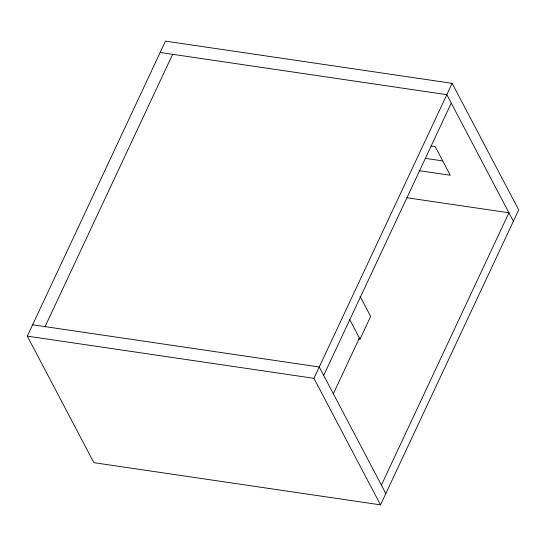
<?xml version="1.0" encoding="UTF-8"?>
<svg xmlns="http://www.w3.org/2000/svg" width="546" height="546" viewBox="0 0 546 546"><rect width="100%" height="100%" fill="white"/><g stroke="black" fill="none" stroke-linecap="round" stroke-linejoin="round"><path stroke-width="0.82" d="M27.3 336.131L165.486 41.134L452.129 83.333L518.7 209.869L380.514 504.866L93.871 462.667L27.3 336.131L313.943 378.33L380.514 504.866M45.079 326.617L172.638 54.313M313.943 378.33L452.129 83.333M323.696 375.423L451.255 103.112M333.272 393.864L359.425 338.029M358.312 338.875L360.005 339.127L370.632 316.434L359.978 296.185M381.388 485.087L508.947 212.776L406.866 197.748M160.176 52.477L446.819 94.676L513.383 221.212M430.985 145.973L435.203 146.594L450.279 175.246L419.082 170.659M425.116 158.326L442.738 160.92M32.617 324.788L319.26 366.987L385.824 493.523M349.665 319.478L360.005 339.127"/></g></svg>
